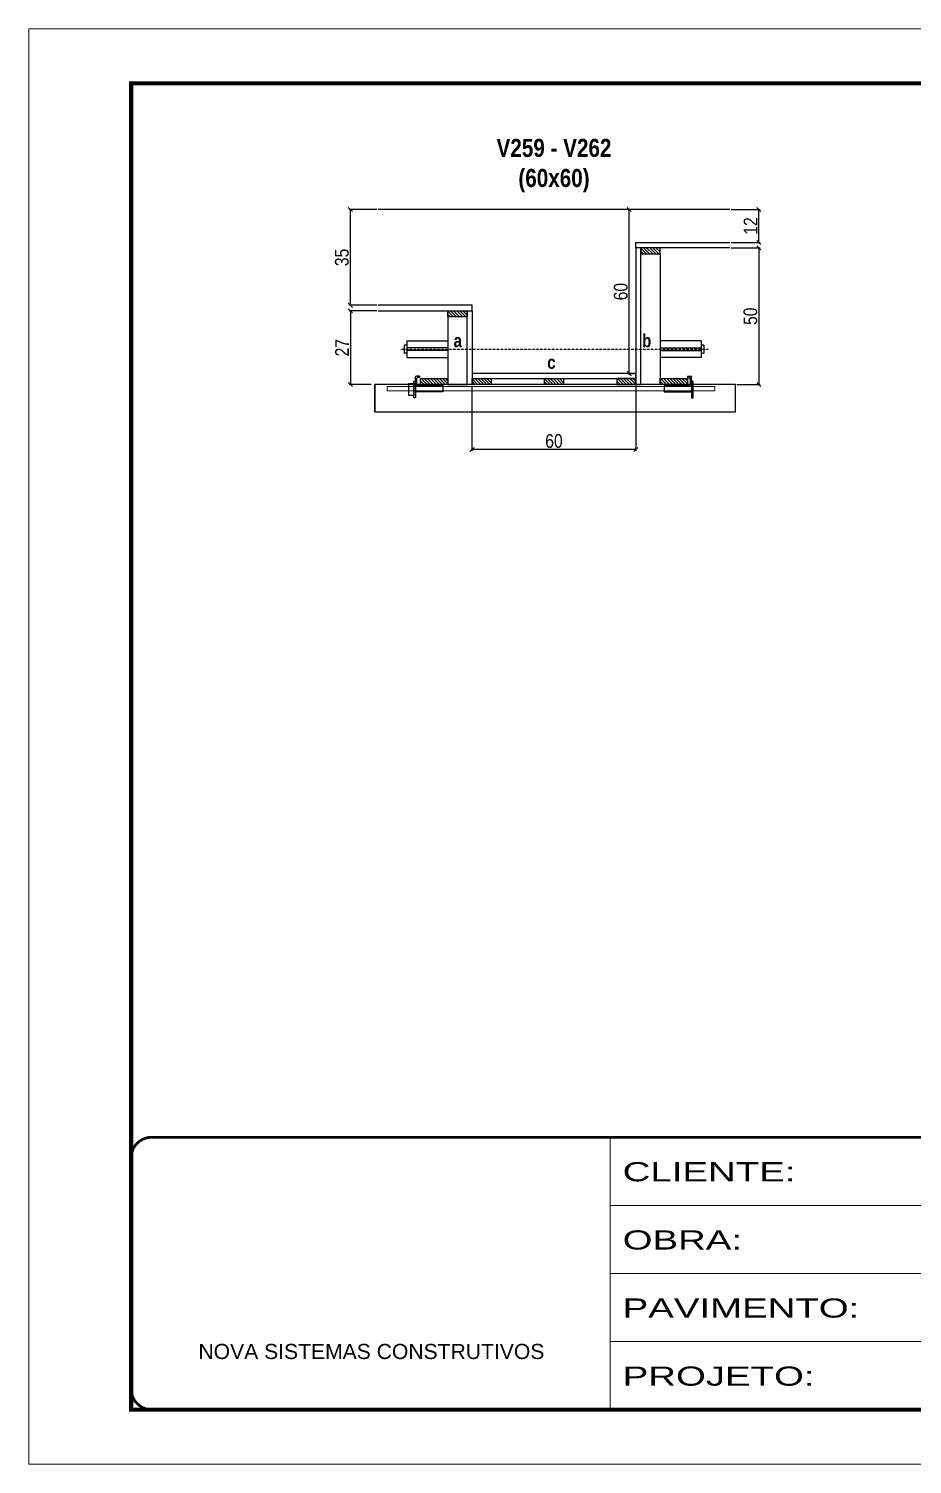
# Model space of a CAD drawing. Extents: x 3309 to 9590, y -2522 to 15424.
# Drawn here: x 6493 to 7140, y 6666 to 7716 of the extents above; entities that cross this region are included whole.
import ezdxf

# ---------------------------------------------------------------- set-up
doc = ezdxf.new("R2010")
doc.units = 0
for name, pattern in [('CONTINUO', [0]), ('DASHED', [0.75, 0.5, -0.25]), ('HIDDEN', [0.375, 0.25, -0.125])]:
    doc.linetypes.add(name, pattern=pattern)
for name, color, linetype in [('barrote', 251, 'Continuous'), ('COTA', 241, 'Continuous'), ('detalhes', 4, 'Continuous'), ('NOMENCLATURA', 7, 'Continuous'), ('Painéis', 200, 'Continuous'), ('presilha', 1, 'Continuous'), ('SARR_2.2x10', 60, 'Continuous'), ('SARR_2.2x7', 40, 'Continuous'), ('SARR_3.5x7', 81, 'Continuous'), ('TENSOR', 3, 'Continuous')]:
    doc.layers.add(name, color=color, linetype=linetype)
for name, color, linetype, lineweight in [('CONCRETO', 251, 'Continuous', 25), ('Folhas', 255, 'Continuous', 9), ('SARRAFO DE PRESSAO', 251, 'DASHED', 9), ('SCO-___-LAJ', 2, 'Continuous', 0)]:
    doc.layers.add(name, color=color, linetype=linetype, lineweight=lineweight)
doc.styles.add('ARIAL', font='arial.ttf')
doc.styles.add('COTA TECNICA 2X', font='techl___.ttf', dxfattribs={"height": 10})
doc.styles.add('TECNICA', font='techb___.ttf', dxfattribs={"height": 10})
doc.styles.add('Tecnologia', font='')
doc.styles.get('Tecnologia').set_extended_font_data('Forgotten Futurist')
doc.dimstyles.new('SECAO', dxfattribs={"dimscale": 0.333333, "dimtxt": 5, "dimasz": 9, "dimexe": 3, "dimexo": 3, "dimgap": 3, "dimtad": 1, "dimdec": 1, "dimlfac": 0.5, "dimzin": 12, "dimdsep": 46, "dimtxsty": 'COTA TECNICA 2X', "dimblk1": 'OBLIQUE', "dimblk2": 'OBLIQUE', "dimsah": 1, "dimcen": 0.9, "dimclrd": 4, "dimclre": 4, "dimclrt": 240, "dimadec": 1, "dimazin": 3, "dimtfac": 1, "dimtdec": 1, "dimtmove": 0, "dimatfit": 3, "dimfxl": 1, "dimtolj": 1, "dimtzin": 12, "dimarcsym": 0})

# ---------------------------------------------------------------- blocks, each defined once
blk = doc.blocks.new('9999999999')
at = {"color": 30, "linetype": 'CONTINUO'}
for p, q in [((98564.6, 34230.2), (98564.6, 34429.4)), ((98564.6, 34379.6), (99584, 34379.6)), ((98564.6, 34329.8), (99488, 34329.8)), ((98564.6, 34280), (99488, 34280))]:
    blk.add_line(p, q, dxfattribs=at)
at = {"color": 30, "linetype": 'CONTINUO', "const_width": 2}
blk.add_lwpolyline([(99584, 34230.2), (99584, 34414.4, 0.414214), (99569, 34429.4), (98229, 34429.4, 0.414214), (98214, 34414.4), (98214, 34245.2, 0.414214), (98229, 34230.2), (99584, 34230.2)], format="xyb", dxfattribs=at)
at = {"layer": 'Folhas'}
blk.add_lwpolyline([(98139, 34190.2), (99624, 34190.2), (99624, 35240.2), (98139, 35240.2)], close=True, dxfattribs=at)
at = {"layer": 'Folhas', "color": 30, "const_width": 3}
blk.add_lwpolyline([(98214, 34230.2), (99584, 34230.2), (99584, 35200.2), (98214, 35200.2)], close=True, dxfattribs=at)
at = {"color": 7, "linetype": 'Continuous', "ltscale": 5, "style": 'ARIAL'}
blk.add_text('NOVA SISTEMAS CONSTRUTIVOS', height=11.059, dxfattribs=at).set_placement((98263.2, 34267.2))
at = {"layer": 'Folhas', "color": 7, "style": 'Tecnologia', "width": 1.5}
for s, p in [('CLIENTE:', (98573.7, 34397.2)), ('OBRA:', (98573.7, 34347.3)), ('PAVIMENTO:', (98573.7, 34297.5)), ('PROJETO:', (98573.7, 34247.7))]:
    blk.add_text(s, height=14, dxfattribs=at).set_placement(p)
blk = doc.blocks.new('_Oblique')
at = {"color": 0, "linetype": 'ByBlock', "lineweight": -2}
blk.add_line((-0.5, -0.5), (0.5, 0.5), dxfattribs=at)
blk = doc.blocks.new('*D836')
at = {"layer": 'COTA', "color": 4, "lineweight": -2, "transparency": 16777216}
for p, q in [((6817.3, 7455.1), (6817.3, 7407.7)), ((6937.3, 7455.1), (6937.3, 7407.7)), ((6937.3, 7408.7), (6817.3, 7408.7))]:
    blk.add_line(p, q, dxfattribs=at)
at = {"layer": 'Defpoints', "color": 0, "transparency": 16777216}
for p in [(6817.3, 7456.1), (6937.3, 7456.1), (6817.3, 7408.7)]:
    blk.add_point(p, dxfattribs=at)
at = {"layer": 'COTA', "color": 4, "lineweight": -2, "transparency": 16777216, "xscale": 3, "yscale": 3, "zscale": 3, "rotation": 180}
blk.add_blockref('_Oblique', (6817.3, 7408.7), dxfattribs=at)
at = {"layer": 'COTA', "color": 4, "lineweight": -2, "transparency": 16777216, "xscale": 3, "yscale": 3, "zscale": 3}
blk.add_blockref('_Oblique', (6937.3, 7408.7), dxfattribs=at)
at = {"layer": 'COTA', "color": 240, "transparency": 16777216, "insert": (6877.3, 7414.8), "char_height": 10, "attachment_point": 5, "style": 'COTA TECNICA 2X'}
blk.add_mtext('\\A1;60', dxfattribs=at)
blk = doc.blocks.new('PRESILHA METÁLICA 1')
at = {"layer": 'presilha'}
for p, q in [((7.5, 10.6), (7.5, 19.9)), ((12, 21), (8.6, 21)), ((9, 11.6), (9, 18.9)), ((12, 19.5), (9.6, 19.5)), ((12, 21), (12, 19.5)), ((0, 13), (6, 13)), ((0, 13), (0, 0)), ((6, 0), (0, 0)), ((6, 15.5), (7.5, 15.5)), ((6, -2.5), (6, 15.5)), ((6, 13), (6, 0)), ((7.5, 15.5), (7.5, -2.5)), ((37.5, 4.1), (7.5, 4.1)), ((37.5, 11), (9.6, 11)), ((37.5, 11), (37.5, 4.1)), ((7.5, -2.5), (6, -2.5))]:
    blk.add_line(p, q, dxfattribs=at)
for centre, radius, start, end in [((8.6, 19.9), 1.14, 90, 180), ((9.6, 18.9), 0.57, 90, 180), ((9.6, 11.6), 0.57, 180, 270)]:
    blk.add_arc(centre, radius, start, end, dxfattribs=at)
blk = doc.blocks.new('PRESILHA METÁLICA 2')
at = {"layer": 'presilha'}
for p, q in [((-5.2, 23.5), (-5.2, 22)), ((-5.2, 23.5), (-1.9, 23.5)), ((-5.2, 22), (-2.8, 22)), ((-2.2, 14.1), (-2.2, 21.4)), ((0.8, 18), (-0.8, 18)), ((-0.8, 18), (-0.8, 0)), ((-0.8, 14.6), (-0.8, 22.4)), ((0.8, 0), (0.8, 18)), ((-30.8, 13.5), (-30.8, 6.6)), ((-30.8, 13.5), (-2.8, 13.5)), ((-30.8, 6.6), (-0.8, 6.6)), ((-0.8, 0), (0.8, 0))]:
    blk.add_line(p, q, dxfattribs=at)
for centre, radius, start, end in [((-2.8, 21.4), 0.57, 0, 90), ((-1.9, 22.4), 1.14, 0, 90), ((-2.8, 14.1), 0.57, 270, 0)]:
    blk.add_arc(centre, radius, start, end, dxfattribs=at)
blk = doc.blocks.new('*D837')
at = {"layer": 'COTA', "color": 4, "lineweight": -2, "transparency": 16777216}
for p, q in [((6747.6, 7510.1), (6727.3, 7510.1)), ((6728.3, 7510.1), (6728.3, 7456.1)), ((6743.5, 7456.1), (6727.3, 7456.1))]:
    blk.add_line(p, q, dxfattribs=at)
at = {"layer": 'Defpoints', "color": 0, "transparency": 16777216}
for p in [(6748.6, 7510.1), (6728.3, 7456.1), (6744.5, 7456.1)]:
    blk.add_point(p, dxfattribs=at)
at = {"layer": 'COTA', "color": 4, "lineweight": -2, "transparency": 16777216, "xscale": 3, "yscale": 3, "zscale": 3}
for p, rotation in [((6728.3, 7510.1), 90), ((6728.3, 7456.1), 270)]:
    blk.add_blockref('_Oblique', p, dxfattribs=dict(at, rotation=rotation))
at = {"layer": 'COTA', "color": 240, "transparency": 16777216, "insert": (6722.2, 7483.1), "char_height": 10, "attachment_point": 5, "rotation": 90, "style": 'COTA TECNICA 2X'}
blk.add_mtext('\\A1;27', dxfattribs=at)
blk = doc.blocks.new('*D838')
at = {"layer": 'COTA', "color": 4, "lineweight": -2, "transparency": 16777216}
for p, q in [((6747.6, 7584.1), (6727.3, 7584.1)), ((6728.3, 7514.1), (6728.3, 7584.1)), ((6747.6, 7514.1), (6727.3, 7514.1))]:
    blk.add_line(p, q, dxfattribs=at)
at = {"layer": 'Defpoints', "color": 0, "transparency": 16777216}
for p in [(6728.3, 7584.1), (6748.6, 7584.1), (6748.6, 7514.1)]:
    blk.add_point(p, dxfattribs=at)
at = {"layer": 'COTA', "color": 4, "lineweight": -2, "transparency": 16777216, "xscale": 3, "yscale": 3, "zscale": 3}
for p, rotation in [((6728.3, 7584.1), 90), ((6728.3, 7514.1), 270)]:
    blk.add_blockref('_Oblique', p, dxfattribs=dict(at, rotation=rotation))
at = {"layer": 'COTA', "color": 240, "transparency": 16777216, "insert": (6722.1, 7549.1), "char_height": 10, "attachment_point": 5, "rotation": 90, "style": 'COTA TECNICA 2X'}
blk.add_mtext('\\A1;35', dxfattribs=at)
blk = doc.blocks.new('*D839')
at = {"layer": 'COTA', "color": 4, "lineweight": -2, "transparency": 16777216}
for p, q in [((7007, 7556.1), (7028.2, 7556.1)), ((7027.2, 7556.1), (7027.2, 7456.1)), ((7011.1, 7456.1), (7028.2, 7456.1))]:
    blk.add_line(p, q, dxfattribs=at)
at = {"layer": 'Defpoints', "color": 0, "transparency": 16777216}
for p in [(7006, 7556.1), (7010.1, 7456.1), (7027.2, 7456.1)]:
    blk.add_point(p, dxfattribs=at)
at = {"layer": 'COTA', "color": 4, "lineweight": -2, "transparency": 16777216, "xscale": 3, "yscale": 3, "zscale": 3}
for p, rotation in [((7027.2, 7556.1), 90), ((7027.2, 7456.1), 270)]:
    blk.add_blockref('_Oblique', p, dxfattribs=dict(at, rotation=rotation))
at = {"layer": 'COTA', "color": 240, "transparency": 16777216, "insert": (7021.1, 7506.1), "char_height": 10, "attachment_point": 5, "rotation": 90, "style": 'COTA TECNICA 2X'}
blk.add_mtext('\\A1;50', dxfattribs=at)
blk = doc.blocks.new('*D834')
at = {"layer": 'COTA', "color": 4, "lineweight": -2, "transparency": 16777216}
for p, q in [((6936.3, 7584.1), (6931.3, 7584.1)), ((6932.3, 7464.1), (6932.3, 7584.1)), ((6936.3, 7464.1), (6931.3, 7464.1))]:
    blk.add_line(p, q, dxfattribs=at)
at = {"layer": 'Defpoints', "color": 0, "transparency": 16777216}
for p in [(6932.3, 7584.1), (6937.3, 7584.1), (6937.3, 7464.1)]:
    blk.add_point(p, dxfattribs=at)
at = {"layer": 'COTA', "color": 4, "lineweight": -2, "transparency": 16777216, "xscale": 3, "yscale": 3, "zscale": 3}
for p, rotation in [((6932.3, 7584.1), 90), ((6932.3, 7464.1), 270)]:
    blk.add_blockref('_Oblique', p, dxfattribs=dict(at, rotation=rotation))
at = {"layer": 'COTA', "color": 240, "transparency": 16777216, "insert": (6926.2, 7524.1), "char_height": 10, "attachment_point": 5, "rotation": 90, "style": 'COTA TECNICA 2X'}
blk.add_mtext('\\A1;60', dxfattribs=at)
blk = doc.blocks.new('*D835')
at = {"layer": 'COTA', "color": 4, "lineweight": -2, "transparency": 16777216}
for p, q in [((7007, 7584.1), (7028.2, 7584.1)), ((7027.2, 7560.1), (7027.2, 7584.1)), ((7007, 7560.1), (7028.2, 7560.1))]:
    blk.add_line(p, q, dxfattribs=at)
at = {"layer": 'Defpoints', "color": 0, "transparency": 16777216}
for p in [(7006, 7584.1), (7027.2, 7584.1), (7006, 7560.1)]:
    blk.add_point(p, dxfattribs=at)
at = {"layer": 'COTA', "color": 4, "lineweight": -2, "transparency": 16777216, "xscale": 3, "yscale": 3, "zscale": 3}
for p, rotation in [((7027.2, 7584.1), 90), ((7027.2, 7560.1), 270)]:
    blk.add_blockref('_Oblique', p, dxfattribs=dict(at, rotation=rotation))
at = {"layer": 'COTA', "color": 240, "transparency": 16777216, "insert": (7021.2, 7572.1), "char_height": 10, "attachment_point": 5, "rotation": 90, "style": 'COTA TECNICA 2X'}
blk.add_mtext('\\A1;12', dxfattribs=at)

msp = doc.modelspace()

# ---------------------------------------------------------------- hatches: boundary and pattern name
at = {"layer": 'SARR_2.2x10'}
h = msp.add_hatch(dxfattribs=at)
h.set_pattern_fill('ANSI31', color=256, scale=0.5, angle=90)
h.set_pattern_definition([(135, (39973.2662, -116056.026), (-1.122532015, -1.122532015), [])])
h.paths.add_polyline_path([(6779.73, 7460.54), (6779.73, 7456.14), (6799.73, 7456.14), (6799.73, 7460.54)])
h = msp.add_hatch(dxfattribs=at)
h.set_pattern_fill('ANSI31', color=256, scale=0.5, angle=90)
h.set_pattern_definition([(135, (40148.4662, -116056.026), (-1.122532015, -1.122532015), [])])
h.paths.add_polyline_path([(6954.93, 7460.54), (6954.93, 7456.14), (6974.93, 7456.14), (6974.93, 7460.54)])
at = {"layer": 'SARR_2.2x7'}
h = msp.add_hatch(dxfattribs=at)
h.set_pattern_fill('ANSI31', color=256, scale=0.5, angle=90)
h.set_pattern_definition([(135, (39927.2662, -115960.426), (-1.122532015, -1.122532015), [])])
h.paths.add_polyline_path([(6940.93, 7556.14), (6940.93, 7551.74), (6954.93, 7551.74), (6954.93, 7556.14)])
h = msp.add_hatch(dxfattribs=at)
h.set_pattern_fill('ANSI31', color=256, scale=0.5, angle=90)
h.set_pattern_definition([(135, (40109.2662, -116006.426), (-1.122532015, -1.122532015), [])])
h.paths.add_polyline_path([(6813.73, 7510.14), (6813.73, 7505.74), (6799.73, 7505.74), (6799.73, 7510.14)])
h = msp.add_hatch(dxfattribs=at)
h.set_pattern_fill('ANSI31', color=256, scale=0.5, angle=90)
h.set_pattern_definition([(135, (40052.8662, -116056.026), (-1.122532015, -1.122532015), [])])
h.paths.add_polyline_path([(6831.33, 7456.14), (6831.33, 7460.54), (6817.33, 7460.54), (6817.33, 7456.14)])
h = msp.add_hatch(dxfattribs=at)
h.set_pattern_fill('ANSI31', color=256, scale=0.5, angle=90)
h.set_pattern_definition([(135, (40105.8662, -116056.026), (-1.122532015, -1.122532015), [])])
h.paths.add_polyline_path([(6884.33, 7456.14), (6884.33, 7460.54), (6870.33, 7460.54), (6870.33, 7456.14)])
h = msp.add_hatch(dxfattribs=at)
h.set_pattern_fill('ANSI31', color=256, scale=0.5, angle=90)
h.set_pattern_definition([(135, (40134.8662, -116056.026), (-1.122532015, -1.122532015), [])])
h.paths.add_polyline_path([(6923.33, 7460.54), (6923.33, 7456.14), (6937.33, 7456.14), (6937.33, 7460.54)])

# ---------------------------------------------------------------- linework, layer by layer
at = {"ltscale": 3}
for p, q in [((6769.73, 7488.03), (6769.73, 7476.03)), ((6769.73, 7488.03), (6799.73, 7488.03)), ((6984.93, 7488.03), (6954.93, 7488.03)), ((6984.93, 7488.03), (6984.93, 7476.03)), ((6767.73, 7485.03), (6767.73, 7479.03)), ((6769.73, 7485.03), (6767.73, 7485.03)), ((6769.73, 7479.03), (6767.73, 7479.03)), ((6799.73, 7483.03), (6769.73, 7483.03)), ((6799.73, 7481.03), (6769.73, 7481.03)), ((6769.73, 7476.03), (6799.73, 7476.03)), ((6954.93, 7483.03), (6984.93, 7483.03)), ((6954.93, 7481.03), (6984.93, 7481.03)), ((6984.93, 7476.03), (6954.93, 7476.03)), ((6986.93, 7485.03), (6984.93, 7485.03)), ((6984.93, 7479.03), (6986.93, 7479.03)), ((6986.93, 7485.03), (6986.93, 7479.03))]:
    msp.add_line(p, q, dxfattribs=at)
at = {"layer": 'barrote'}
msp.add_lwpolyline([(6746.27, 7436.14), (7010.19, 7436.14), (7010.19, 7456.14), (6746.27, 7456.14)], close=True, dxfattribs=at)
at = {"layer": 'CONCRETO', "linetype": 'Continuous'}
msp.add_line((7006.03, 7584.14), (6748.63, 7584.14), dxfattribs=at)
at = {"layer": 'detalhes', "color": 250}
msp.add_line((6746.27, 7436.14), (6746.27, 7456.14), dxfattribs=at)
at = {"layer": 'Painéis', "linetype": 'Continuous', "elevation": 0}
for points in [[(7006.03, 7556.14), (6937.33, 7556.14), (6937.33, 7560.14), (7006.03, 7560.14)], [(6748.63, 7510.14), (6817.33, 7510.14), (6817.33, 7514.14), (6748.63, 7514.14)]]:
    msp.add_lwpolyline(points, dxfattribs=at)
at = {"layer": 'Painéis', "linetype": 'Continuous'}
for points in [[(6940.93, 7456.14), (6940.93, 7556.14), (6937.33, 7556.14), (6937.33, 7456.14)], [(6813.73, 7456.14), (6813.73, 7510.14), (6817.33, 7510.14), (6817.33, 7456.14)], [(6937.33, 7464.14), (6817.33, 7464.14), (6817.33, 7460.54), (6937.33, 7460.54)]]:
    msp.add_lwpolyline(points, close=True, dxfattribs=at)
at = {"layer": 'SARR_2.2x10'}
for points in [[(6779.73, 7460.54), (6799.73, 7460.54), (6799.73, 7456.14), (6779.73, 7456.14)], [(6954.93, 7460.54), (6974.93, 7460.54), (6974.93, 7456.14), (6954.93, 7456.14)]]:
    msp.add_lwpolyline(points, close=True, dxfattribs=at)
at = {"layer": 'SARR_2.2x7', "elevation": 0}
for points in [[(6954.93, 7556.14), (6940.93, 7556.14), (6940.93, 7551.74), (6954.93, 7551.74)], [(6799.73, 7510.14), (6813.73, 7510.14), (6813.73, 7505.74), (6799.73, 7505.74)]]:
    msp.add_lwpolyline(points, close=True, dxfattribs=at)
at = {"layer": 'SARR_2.2x7'}
for points in [[(6817.33, 7460.54), (6831.33, 7460.54), (6831.33, 7456.14), (6817.33, 7456.14)], [(6870.33, 7460.54), (6884.33, 7460.54), (6884.33, 7456.14), (6870.33, 7456.14)], [(6937.33, 7460.54), (6923.33, 7460.54), (6923.33, 7456.14), (6937.33, 7456.14)]]:
    msp.add_lwpolyline(points, close=True, dxfattribs=at)
at = {"layer": 'SARR_3.5x7'}
for points in [[(6940.93, 7551.74), (6954.93, 7551.74), (6954.93, 7456.14), (6940.93, 7456.14)], [(6813.73, 7505.74), (6799.73, 7505.74), (6799.73, 7456.14), (6813.73, 7456.14)]]:
    msp.add_lwpolyline(points, close=True, dxfattribs=at)
at = {"layer": 'SCO-___-LAJ', "color": 1}
msp.add_lwpolyline([(6755.27, 7454.81), (6994.94, 7454.81), (6994.94, 7451.61), (6755.27, 7451.61)], close=True, dxfattribs=at)
at = {"layer": 'TENSOR', "linetype": 'HIDDEN', "ltscale": 0.5}
msp.add_line((6764.73, 7482.03), (6990.23, 7482.03), dxfattribs=at)

# ---------------------------------------------------------------- block references
at = {"layer": 'presilha', "xscale": 0.6666666666666666, "yscale": 0.6666666666666666, "zscale": 0.6666666666666666}
for name, p in [('PRESILHA METÁLICA 1', (6770.86, 7448.18)), ('PRESILHA METÁLICA 2', (6978.61, 7446.51))]:
    msp.add_blockref(name, p, dxfattribs=at)
at = {"layer": 'SARRAFO DE PRESSAO', "color": 6, "linetype": 'ByBlock'}
msp.add_blockref('9999999999', (-91646.11, -27523.8), dxfattribs=at)

# ---------------------------------------------------------------- texts
at = {"layer": 'detalhes', "style": 'TECNICA'}
for s, p in [('a', (6803.85, 7483.48)), ('b', (6941.83, 7483.47)), ('c', (6872.39, 7467.62))]:
    msp.add_text(s, height=9.6, dxfattribs=at).set_placement(p)
at = {"layer": 'NOMENCLATURA', "insert": (6877.33, 7635.84), "char_height": 13.2, "attachment_point": 2, "style": 'TECNICA'}
msp.add_mtext_dynamic_manual_height_columns('V259 - V262\\P(60x60)', width=300.2766, gutter_width=1, heights=[0], dxfattribs=at)

# ---------------------------------------------------------------- dimensions: what is measured, and where the dimension line sits
at = {"layer": 'COTA'}
for base, p1, p2, picture, middle in [((6728.28, 7584.14), (6748.63, 7514.14), (6748.63, 7584.14), '*D838', (6722.06, 7549.14)), ((6932.25, 7584.14), (6937.33, 7464.14), (6937.33, 7584.14), '*D834', (6926.15, 7524.14)), ((7027.25, 7584.14), (7006.03, 7560.14), (7006.03, 7584.14), '*D835', (7021.19, 7572.14)), ((7027.25, 7456.14, 0), (7006.03, 7556.14), (7010.14, 7456.14, 0), '*D839', (7021.14, 7506.14, 0)), ((6728.28, 7456.14, 0), (6748.63, 7510.14), (6744.51, 7456.14, 0), '*D837', (6722.21, 7483.14, 0))]:
    dim = msp.add_linear_dim(base=base, p1=p1, p2=p2, angle=90, dimstyle='SECAO', dxfattribs=at)
    dim.commit()
    dim.dimension.update_dxf_attribs({"geometry": picture, "text_midpoint": middle})
dim = msp.add_linear_dim(base=(6817.33, 7408.67), p1=(6937.33, 7456.14), p2=(6817.33, 7456.14), angle=180, dimstyle='SECAO', dxfattribs=at)
dim.commit()
dim.dimension.update_dxf_attribs({"geometry": '*D836', "text_midpoint": (6877.33, 7408.67), "dimtype": 160})

doc.saveas('drawing.dxf')
